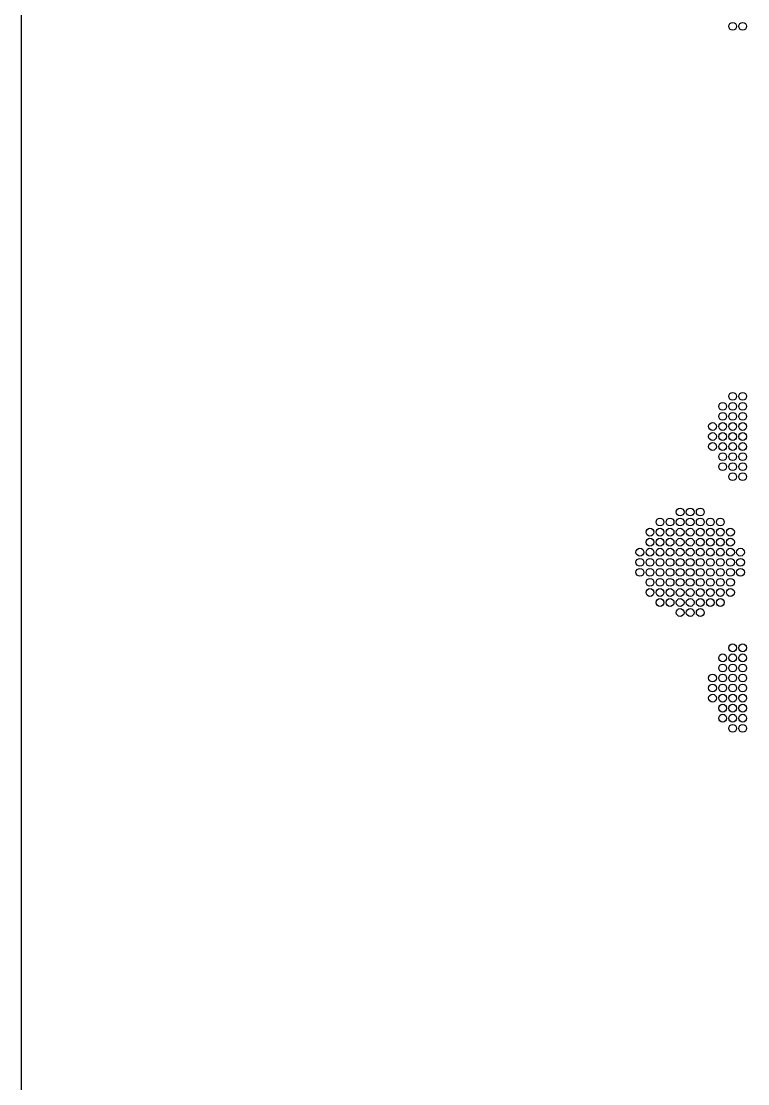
# Model space of a CAD drawing. Extents: x -49 to 54, y -38 to 38.
# Drawn here: x -49.4 to -42.9, y 9.47 to 18.98 of the extents above; entities that cross this region are included whole.
import ezdxf

# ---------------------------------------------------------------- set-up
doc = ezdxf.new("R2010")
doc.units = 0
doc.layers.add('LOWER_ELECTRODE', color=1, linetype='CONTINUOUS')
doc.layers.add('OUTLINE', color=7, linetype='CONTINUOUS')

msp = doc.modelspace()

# ---------------------------------------------------------------- linework, layer by layer
at = {"layer": 'LOWER_ELECTRODE'}
for centre in [(-43.0339, 18.9362), (-42.9439, 18.9362), (-43.0339, 15.6242), (-42.9439, 15.6242), (-43.1239, 15.5342), (-43.0339, 15.5342), (-42.9439, 15.5342), (-43.1239, 15.4442), (-43.0339, 15.4442), (-42.9439, 15.4442), (-43.2139, 15.3542), (-43.1239, 15.3542), (-43.0339, 15.3542), (-42.9439, 15.3542), (-43.2139, 15.2642), (-43.1239, 15.2642), (-43.0339, 15.2642), (-42.9439, 15.2642), (-43.2139, 15.1742), (-43.1239, 15.1742), (-43.0339, 15.1742), (-42.9439, 15.1742), (-43.1239, 15.0842), (-43.1239, 14.9942), (-43.0339, 15.0842), (-43.0339, 14.9942), (-42.9439, 15.0842), (-42.9439, 14.9942), (-43.0339, 14.9042), (-42.9439, 14.9042), (-43.5039, 14.5884), (-43.4139, 14.5884), (-43.3239, 14.5884), (-43.6839, 14.4984), (-43.5939, 14.4984), (-43.5039, 14.4984), (-43.4139, 14.4984), (-43.3239, 14.4984), (-43.2339, 14.4984), (-43.1439, 14.4984), (-43.7739, 14.4084), (-43.6839, 14.4084), (-43.5939, 14.4084), (-43.5039, 14.4084), (-43.4139, 14.4084), (-43.3239, 14.4084), (-43.2339, 14.4084), (-43.1439, 14.4084), (-43.0539, 14.4084), (-43.7739, 14.3184), (-43.6839, 14.3184), (-43.5939, 14.3184), (-43.5039, 14.3184), (-43.4139, 14.3184), (-43.3239, 14.3184), (-43.2339, 14.3184), (-43.1439, 14.3184), (-43.0539, 14.3184), (-43.8639, 14.2284), (-43.8639, 14.1384), (-43.7739, 14.2284), (-43.7739, 14.1384), (-43.6839, 14.2284), (-43.6839, 14.1384), (-43.5939, 14.2284), (-43.5939, 14.1384), (-43.5039, 14.2284), (-43.5039, 14.1384), (-43.4139, 14.2284), (-43.4139, 14.1384), (-43.3239, 14.2284), (-43.3239, 14.1384), (-43.2339, 14.2284), (-43.2339, 14.1384), (-43.1439, 14.2284), (-43.1439, 14.1384), (-43.0539, 14.2284), (-43.0539, 14.1384), (-42.9639, 14.2284), (-42.9639, 14.1384), (-43.8639, 14.0484), (-43.7739, 14.0484), (-43.6839, 14.0484), (-43.5939, 14.0484), (-43.5039, 14.0484), (-43.4139, 14.0484), (-43.3239, 14.0484), (-43.2339, 14.0484), (-43.1439, 14.0484), (-43.0539, 14.0484), (-42.9639, 14.0484), (-43.7739, 13.9584), (-43.6839, 13.9584), (-43.5939, 13.9584), (-43.5039, 13.9584), (-43.4139, 13.9584), (-43.3239, 13.9584), (-43.2339, 13.9584), (-43.1439, 13.9584), (-43.0539, 13.9584), (-43.7739, 13.8684), (-43.6839, 13.8684), (-43.5939, 13.8684), (-43.5039, 13.8684), (-43.4139, 13.8684), (-43.3239, 13.8684), (-43.2339, 13.8684), (-43.1439, 13.8684), (-43.0539, 13.8684), (-43.6839, 13.7784), (-43.5939, 13.7784), (-43.5039, 13.7784), (-43.4139, 13.7784), (-43.3239, 13.7784), (-43.2339, 13.7784), (-43.1439, 13.7784), (-43.5039, 13.6884), (-43.4139, 13.6884), (-43.3239, 13.6884), (-43.1239, 13.2825), (-43.0339, 13.3725), (-43.0339, 13.2825), (-42.9439, 13.3725), (-42.9439, 13.2825), (-43.1239, 13.1925), (-43.0339, 13.1925), (-42.9439, 13.1925), (-43.2139, 13.1025), (-43.1239, 13.1025), (-43.0339, 13.1025), (-42.9439, 13.1025), (-43.2139, 13.0125), (-43.1239, 13.0125), (-43.0339, 13.0125), (-42.9439, 13.0125), (-43.2139, 12.9225), (-43.1239, 12.9225), (-43.0339, 12.9225), (-42.9439, 12.9225), (-43.1239, 12.8325), (-43.0339, 12.8325), (-42.9439, 12.8325), (-43.1239, 12.7425), (-43.0339, 12.7425), (-42.9439, 12.7425), (-43.0339, 12.6525), (-42.9439, 12.6525)]:
    msp.add_circle(centre, 0.035, dxfattribs=at)
at = {"layer": 'OUTLINE'}
msp.add_lwpolyline([(-49.4, -36.45, -0.414214), (-47.85, -38), (52.85, -38, -0.414214), (54.4, -36.45), (54.4, -28), (51.4, -28), (51.4, 28), (54.4, 28), (54.4, 36.45, -0.414214), (52.85, 38), (-47.85, 38, -0.414214), (-49.4, 36.45)], format="xyb", close=True, dxfattribs=at)

doc.saveas('drawing.dxf')
